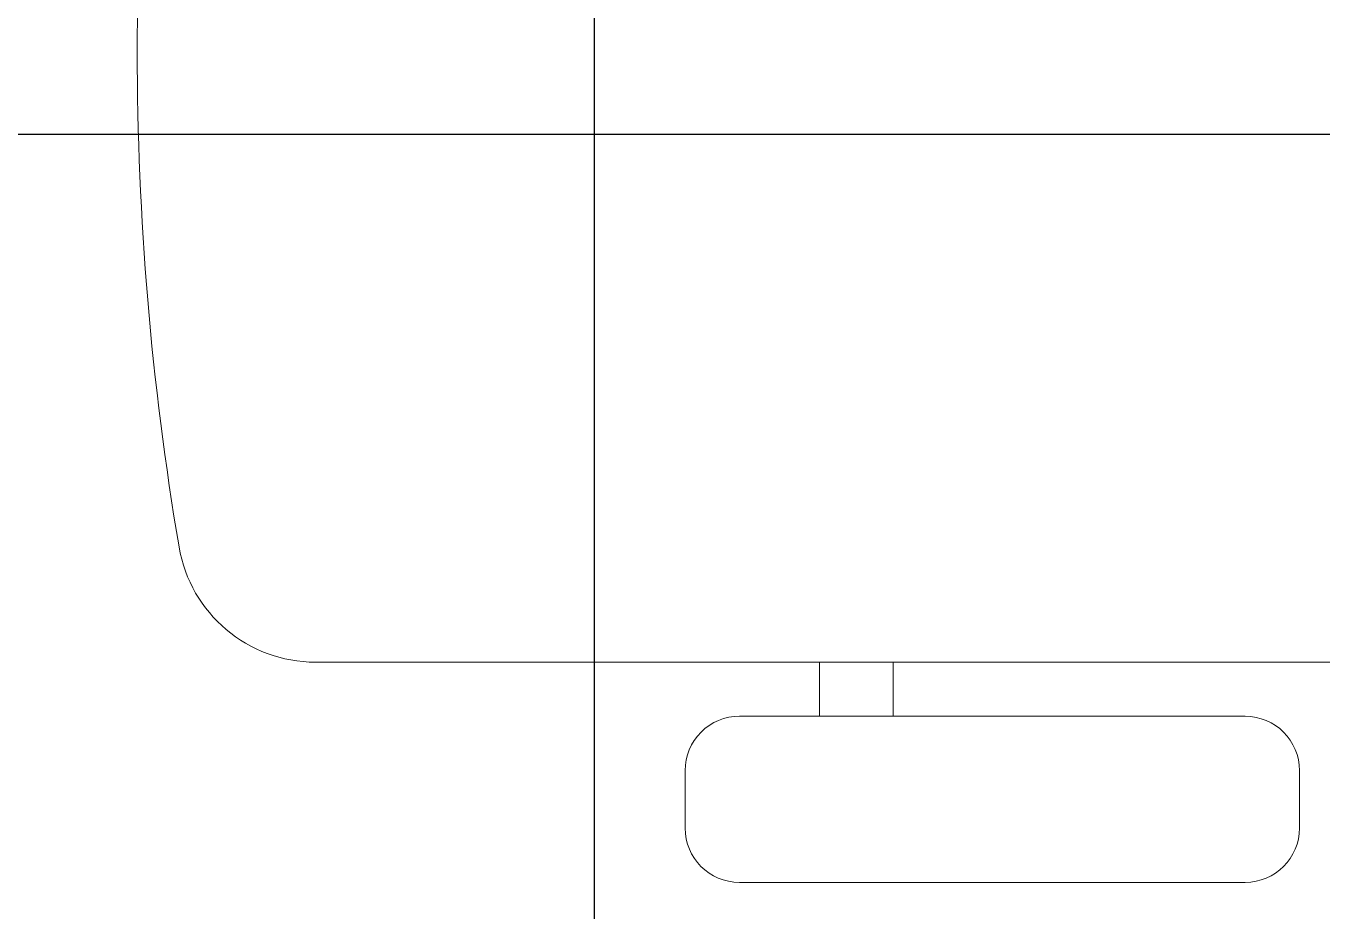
# Model space of a CAD drawing. Extents: x -12260 to 57327, y -29287 to 19916.
# Drawn here: x 12391.2 to 12859.1, y 7229.3 to 7549.1 of the extents above; entities that cross this region are included whole.
import ezdxf

# ---------------------------------------------------------------- set-up
doc = ezdxf.new("R2010")
doc.units = 0
doc.header["$LTSCALE"] = 0.25
doc.linetypes.add('DASHDOT', pattern=[25.4, 12.7, -6.35, 0, -6.35])
doc.layers.add('01-First Floor$0$FALSE CEILING', color=251, linetype='Continuous')
doc.layers.add('01-First Floor$0$LOADING', color=253, linetype='Continuous', lineweight=5)
doc.layers.add('E-LITE-CLNG-CNDT', color=6, linetype='DASHDOT', lineweight=35)

# ---------------------------------------------------------------- blocks, each defined once
blk = doc.blocks.new('01-First Floor$0$GF21018-P')
at = {"color": 0}
for p, q in [((-0.2207, 0.47563), (-0.2207, 0.0675)), ((-0.2806, 0.34221), (-0.25983, 0.34221)), ((-0.30021, 0.32259), (-0.30021, 0.14)), ((-0.24021, 0.32259), (-0.24021, 0.14)), ((-0.24021, 0.29372), (-0.2207, 0.29372)), ((-0.24021, 0.26708), (-0.2207, 0.26708)), ((-0.2806, 0.12039), (-0.25983, 0.12039))]:
    blk.add_line(p, q, dxfattribs=at)
for centre, radius, start, end in [((-0.0001, -0.52948), 1.06948, 80.36712, 99.63288), ((-0.1707, 0.47563), 0.05, 99.6329, 180), ((-0.2806, 0.32259), 0.01962, 90, 180), ((-0.25983, 0.32259), 0.01962, 360, 90), ((-0.2806, 0.14), 0.01962, 180, 270), ((-0.25983, 0.14), 0.01962, 270, 360)]:
    blk.add_arc(centre, radius, start, end, dxfattribs=at)
blk = doc.blocks.new('01-First Floor')
at = {"layer": '01-First Floor$0$FALSE CEILING', "linetype": 'Continuous'}
for p, q in [((12596.44, 5110), (12596.44, 8553.52)), ((8396.44, 7510), (13106, 7510))]:
    blk.add_line(p, q, dxfattribs=at)
at = {"layer": '01-First Floor$0$LOADING', "extrusion": (7.77426e-06, -2.24021e-05, 1), "xscale": 1000, "yscale": 1000, "zscale": 1000, "rotation": 89.9985892449479}
blk.add_blockref('01-First Floor$0$GF21018-P', (12971.38, 7539.92, -0.19), dxfattribs=at)

msp = doc.modelspace()

# ---------------------------------------------------------------- block references
at = {"layer": 'E-LITE-CLNG-CNDT'}
msp.add_blockref('01-First Floor', (0, 0), dxfattribs=at)

doc.saveas('drawing.dxf')
